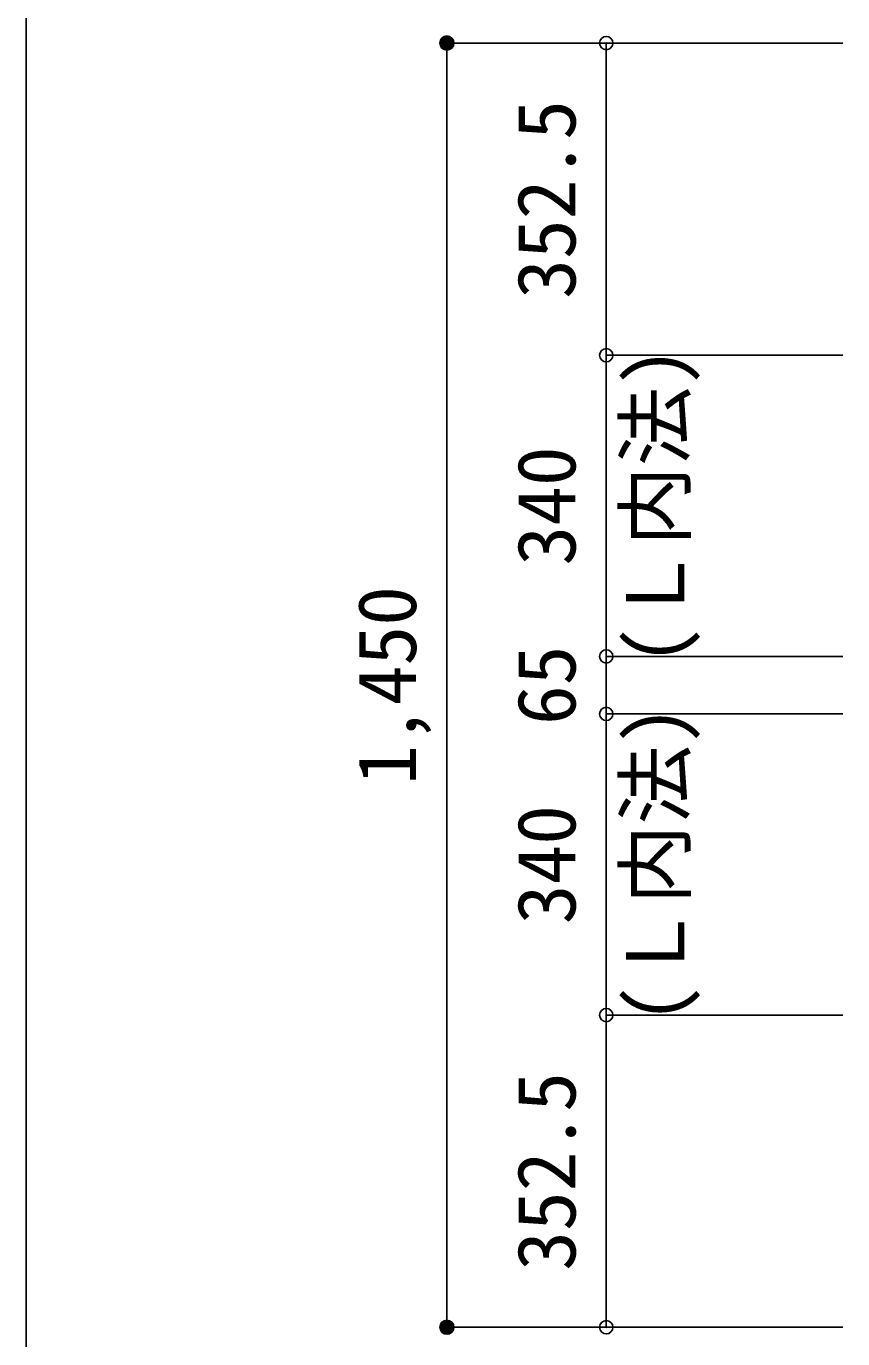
# Model space of a CAD drawing. Units: millimetres at full size, sheet at 1:30. Extents: x -5973 to 5954, y -4195 to 4201.
# Drawn here: x -5973 to -5051, y 1718 to 3200 of the extents above; entities that cross this region are included whole.
import ezdxf
from ezdxf.enums import TextEntityAlignment as Align

# ---------------------------------------------------------------- set-up
doc = ezdxf.new("R2010")
doc.units = ezdxf.units.MM
doc.header["$LTSCALE"] = 30
doc.header["$PDMODE"] = 32
doc.header["$PDSIZE"] = 15
for name, color, linetype in [('0-7_文字', 4, 'Continuous'), ('0-D_寸法', 4, 'Continuous'), ('F-0_枠', 6, 'Continuous')]:
    doc.layers.add(name, color=color, linetype=linetype)
doc.styles.add('ＭＳ ゴシック', font='')
doc.styles.get('ＭＳ ゴシック').set_extended_font_data('MS Gothic')

msp = doc.modelspace()

# ---------------------------------------------------------------- linework, layer by layer
at = {"layer": '0-D_寸法'}
for p, q in [((-5497.84, 3181.03), (-5317.84, 3181.03)), ((-5497.84, 3181.03), (-5317.84, 3181.03)), ((-5497.84, 3181.03), (-5497.84, 1731.03)), ((-5497.84, 1731.03), (-5497.84, 3181.03)), ((-5317.84, 3181.03), (-5317.84, 2828.53)), ((-5317.84, 3181.03), (-5050.8, 3181.03)), ((-5317.84, 2828.53), (-5050.8, 2828.53)), ((-5317.84, 2828.53), (-5317.84, 2488.53)), ((-5317.84, 2488.53), (-5050.8, 2488.53)), ((-5317.84, 2488.53), (-5317.84, 2423.53)), ((-5317.84, 2423.53), (-5050.8, 2423.53)), ((-5317.84, 2423.53), (-5317.84, 2083.53)), ((-5317.84, 2083.53), (-5050.8, 2083.53)), ((-5317.84, 2083.53), (-5317.84, 1731.03)), ((-5497.84, 1731.03), (-5317.84, 1731.03)), ((-5317.84, 1731.03), (-5050.8, 1731.03)), ((-5317.84, 1731.03), (-5050.8, 1731.03))]:
    msp.add_line(p, q, dxfattribs=at)
for centre, radius in [((-5497.84, 3181.03), 8), ((-5497.84, 3181.03), 7.2), ((-5497.84, 3181.03), 6.4), ((-5497.84, 3181.03), 5.6), ((-5497.84, 3181.03), 4.8), ((-5497.84, 3181.03), 4), ((-5497.84, 3181.03), 3.2), ((-5497.84, 3181.03), 2.4), ((-5497.84, 3181.03), 1.6), ((-5497.84, 3181.03), 0.8), ((-5497.84, 1731.03), 8), ((-5497.84, 1731.03), 7.2), ((-5497.84, 1731.03), 6.4), ((-5497.84, 1731.03), 5.6), ((-5497.84, 1731.03), 4.8), ((-5497.84, 1731.03), 4), ((-5497.84, 1731.03), 3.2), ((-5497.84, 1731.03), 2.4), ((-5497.84, 1731.03), 1.6), ((-5497.84, 1731.03), 0.8)]:
    msp.add_circle(centre, radius, dxfattribs=at)
at = {"layer": '0-D_寸法', "color": 7}
for p in [(-5497.84, 3181.03), (-5317.84, 3181.03), (-5317.84, 2828.53), (-5317.84, 2488.53), (-5317.84, 2423.53), (-5317.84, 2083.53), (-5497.84, 1731.03), (-5317.84, 1731.03)]:
    msp.add_point(p, dxfattribs=at)
at = {"layer": 'F-0_枠'}
msp.add_line((-5972.88, 4201.15), (-5972.88, -4195.24), dxfattribs=at)

# ---------------------------------------------------------------- texts
at = {"layer": '0-7_文字', "style": 'ＭＳ ゴシック'}
for p in [(-5209.81, 2478.42), (-5209.81, 2073.64)]:
    msp.add_text('(Ｌ内法)', height=65.98, rotation=90, dxfattribs=at).set_placement(p, align=Align.BOTTOM_LEFT)
at = {"layer": '0-D_寸法', "style": 'ＭＳ ゴシック'}
for s, p in [('352.5', (-5332.84, 2892.28)), ('340', (-5332.84, 2591.03)), ('1,450', (-5512.84, 2343.53)), ('65', (-5332.84, 2411.03)), ('340', (-5332.84, 2186.03)), ('352.5', (-5332.84, 1794.78))]:
    msp.add_text(s, height=65.98, rotation=90, dxfattribs=at).set_placement(p, align=Align.BOTTOM_LEFT)

doc.saveas('drawing.dxf')
